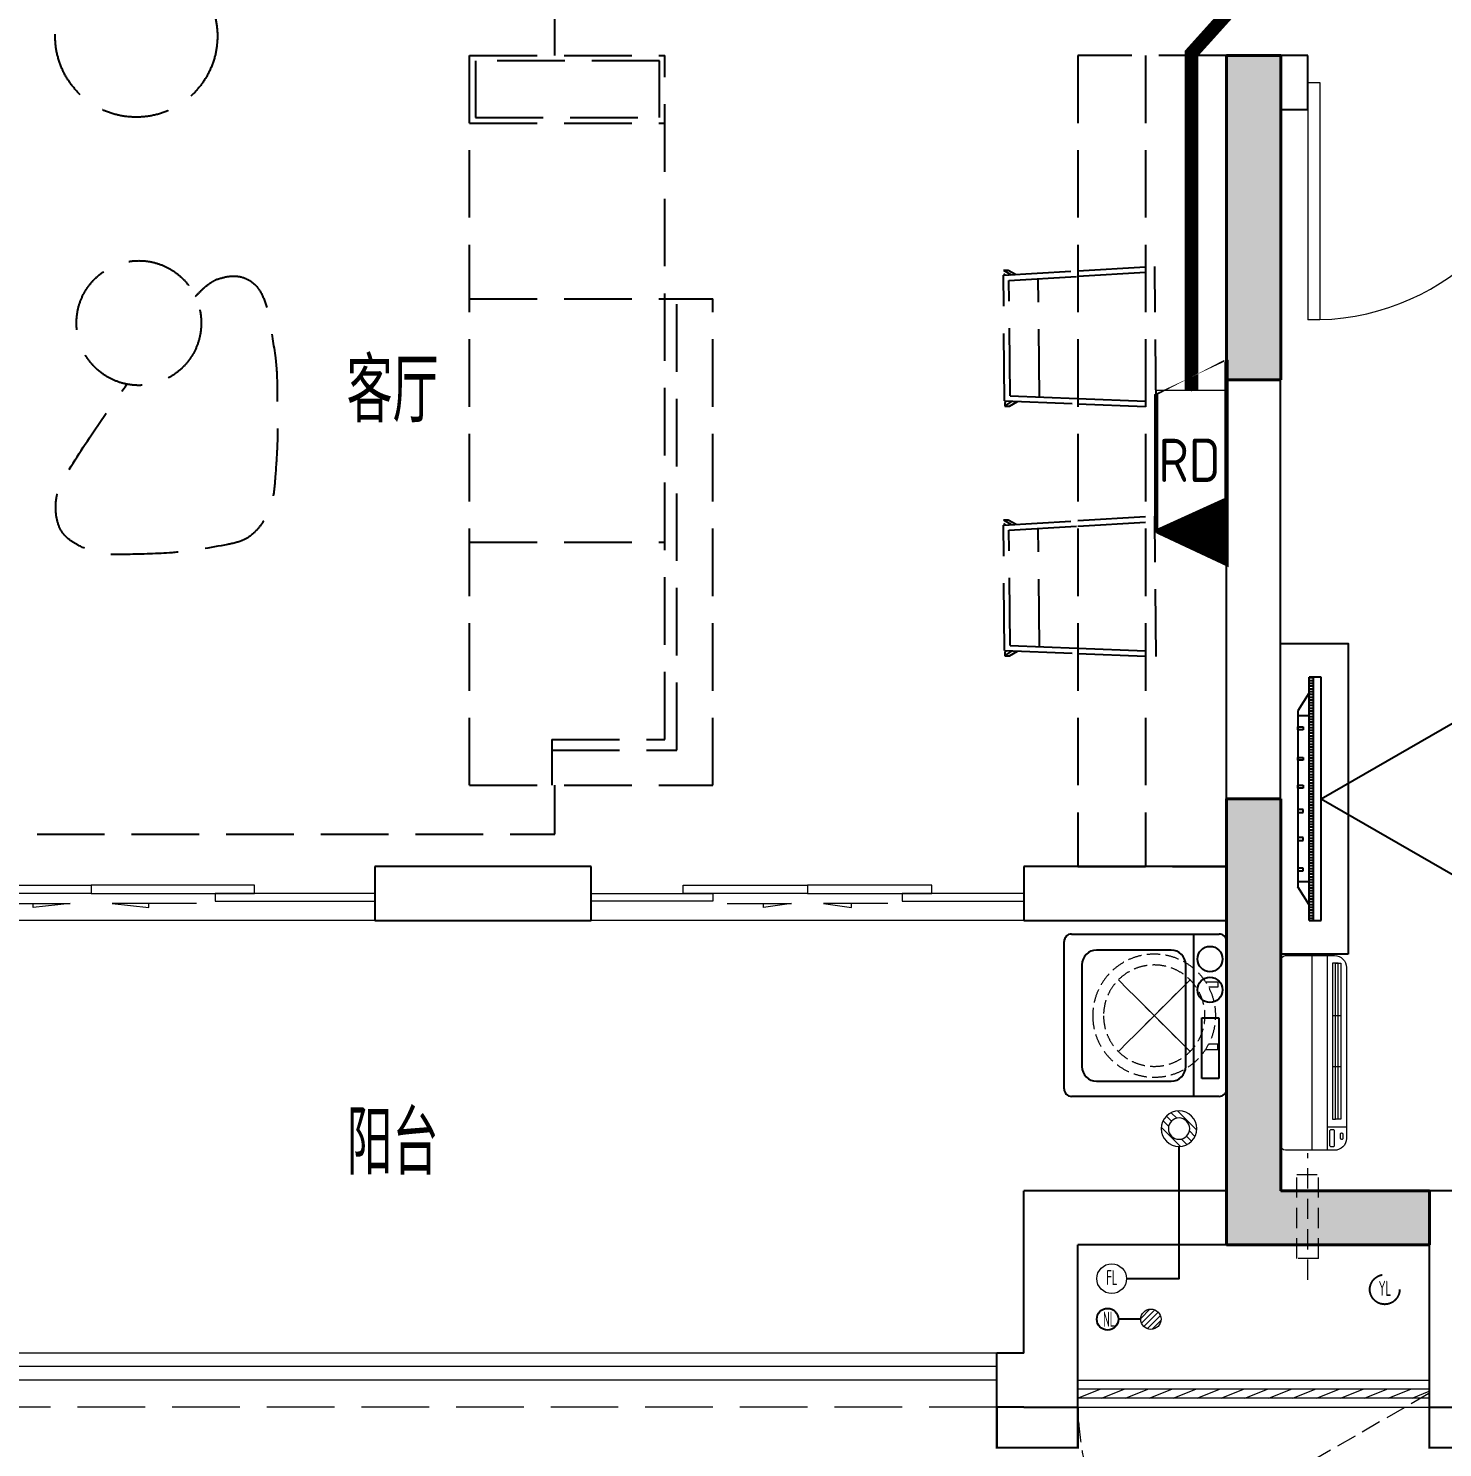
# Model space of a CAD drawing. Extents: x 3753737 to 4713801, y -857380 to 24339.
# Drawn here: x 4499017 to 4504248, y -768696 to -763446 of the extents above; entities that cross this region are included whole.
import ezdxf
from ezdxf.enums import TextEntityAlignment as Align

# ---------------------------------------------------------------- set-up
doc = ezdxf.new("R2010")
doc.units = 0
doc.header["$LTSCALE"] = 1000
doc.header["$MEASUREMENT"] = 0
for name, pattern in [('$1$DASH', [0.35, 0.25, -0.1]), ('A户型$0$DASH', [0.35, 0.25, -0.1]), ('DASH', [0.35, 0.25, -0.1]), ('HIDDEN', [0.375, 0.25, -0.125])]:
    doc.linetypes.add(name, pattern=pattern)
doc.layers.get('0').update_dxf_attribs({"linetype": 'CONTINUOUS'})
for name, color, linetype in [('!!电气', 1, 'CONTINUOUS'), ('3.5方案汇报，与郭总、侯月琴确定户型_t8$0$2020.03.04 -1安徽标准化洋房户型(UA）_t8_t8$0$fur', 252, 'CONTINUOUS'), ('3.5方案汇报，与郭总、侯月琴确定户型_t8$0$2020.03.04 -1安徽标准化洋房户型(UA）_t8_t8$0$FURN', 252, 'CONTINUOUS'), ('5fur', 175, 'CONTINUOUS'), ('LVTRY', 252, 'CONTINUOUS'), ('VPIPE-凝结', 150, 'CONTINUOUS'), ('VPIPE-雨水', 4, 'DASH'), ('WALL', 252, 'CONTINUOUS'), ('WIRE-综合布线', 5, 'DASH')]:
    doc.layers.add(name, color=color, linetype=linetype)
for name, color, linetype, lineweight in [('COLUMN', 252, 'CONTINUOUS', 40), ('EQUIP-消防', 3, 'CONTINUOUS', 20), ('EQUIP_地漏', 7, 'CONTINUOUS', 18), ('PUB_HATCH', 8, 'CONTINUOUS', 9), ('PUB_TEXT', 7, 'CONTINUOUS', 20), ('VPIPE-废水', 31, 'TG_F', 18), ('WINDOW', 146, 'CONTINUOUS', 20), ('平面-栏杆', 56, 'CONTINUOUS', 15), ('平面-看线', 252, 'CONTINUOUS', 15), ('平面-空调室内机', 176, 'CONTINUOUS', 9), ('平面-空调预留孔', 252, 'CONTINUOUS', 15), ('粉刷', 251, 'CONTINUOUS', 9)]:
    doc.layers.add(name, color=color, linetype=linetype, lineweight=lineweight)
doc.styles.get("Standard").update_dxf_attribs({"font": 'gbenor.shx', "bigfont": 'gbcbig.shx'})
doc.styles.add('TG_LINETYPE', font='SIMPLEX', dxfattribs={"width": 0.8, "height": 3, "bigfont": 'HZTXT'})
doc.linetypes.add('TG_F', pattern='A,2,-0.3,["F",TG_LINETYPE,S=0.1,R=0,X=-0.23,Y=-0.15],0', length=2.3)

# ---------------------------------------------------------------- blocks, each defined once
blk = doc.blocks.new('GFDGFSDFGD')
at = {"layer": 'PUB_HATCH'}
for points in [[(454816.6362339624, 368723.7167763724), (454816.6362308792, 367523.7257141294), (455016.6362343028, 367523.7239626549), (455016.6362342408, 368723.7167764931)], [(455566.6242600596, 364323.7167685809), (455566.6242600596, 364523.7167686031), (455016.6362331249, 364523.716768596), (455016.6362338481, 365973.7087143213), (454816.6362338791, 365973.7087143213), (454816.6362331249, 364323.716768596)]]:
    blk.add_hatch(color=256, dxfattribs=at).paths.add_polyline_path(points)
at = {"layer": 'COLUMN', "color": 252}
for p, q in [((454816.6362339624, 368723.7167763724), (454816.6362308792, 367523.7257141294)), ((455016.6362342408, 368723.7167764931), (454816.6362339624, 368723.7167763724)), ((455016.6362343028, 367523.7239626549), (455016.6362342408, 368723.7167764931)), ((454816.6362308792, 367523.7257141294), (455016.6362343028, 367523.7239626549)), ((455016.6362338481, 365973.7087143213), (454816.6362338791, 365973.7087143213)), ((454816.6362338791, 365973.7087143213), (454816.6362331249, 364323.716768596)), ((455016.6362331249, 364523.716768596), (455016.6362338481, 365973.7087143213)), ((455566.6242600596, 364523.7167686031), (455016.6362331249, 364523.716768596)), ((455566.6242600596, 364323.7167685809), (455566.6242600596, 364523.7167686031)), ((454816.6362331249, 364323.716768596), (455566.6242600596, 364323.7167685809))]:
    blk.add_line(p, q, dxfattribs=at)
blk = doc.blocks.new('dongkong')
at = {"layer": '平面-空调预留孔', "color": 8, "linetype": 'HIDDEN', "ltscale": 0.3}
for p, q in [((-603796.0415180789, 210899.900060961), (-603796.0415180789, 210431.4859232727)), ((-603836.0415180789, 210820.9630630909), (-603836.0415180789, 210510.8096162414)), ((-603836.0415180789, 210820.9630630909), (-603756.0415180789, 210820.9630630909)), ((-603756.0415180789, 210820.9630630909), (-603756.0415180789, 210510.8096162414))]:
    blk.add_line(p, q, dxfattribs=at)
blk.add_lwpolyline([(-603756.0415180789, 210510.8096162414), (-603836.0415180789, 210510.8096162414)], dxfattribs=at)
blk = doc.blocks.new('A$C001338C2')
at = {"color": 8}
for p, q in [((844.9999883423079, 303.6000072514144), (54.99998834231155, 303.6000543390692)), ((109.0525457565491, 214.7673082745569), (109.0525510513944, 303.6000511174025)), ((-1.49359439092e-05, 248.6000576173246), (-2.84423585981e-05, 22.0000576172315)), ((899.9999715576414, 22.00000397306576), (899.9999850640525, 248.6000039731589)), ((21.99997024633922, 5.63059293199e-05), (877.9999702463392, 5.2843679441e-06))]:
    blk.add_line(p, q, dxfattribs=at)
at = {"color": 8, "lineweight": 5}
for p, q in [((864.5756734352908, 278.6904651548975), (144.4768629888749, 278.6905080761171)), ((144.4768629888749, 278.6905080761171), (144.4768622188567, 265.7722729386405)), ((387.0097734353949, 278.6904936200444), (144.4768629888749, 278.6905080761171)), ((144.4768629888749, 278.6905080761171), (144.4768614488676, 252.8539829386973)), ((144.4768622188567, 265.7722729386405), (864.5756726653053, 265.772230017421)), ((387.0097711254275, 239.935678482565), (387.0097734353949, 278.6904936200444)), ((864.5756734352908, 278.6904651548975), (622.0427234354138, 278.6904796109884)), ((622.0427234354138, 278.6904796109884), (622.04272112545, 239.935664473509)), ((864.5756718953162, 252.8539400174777), (864.5756734352908, 278.6904651548975)), ((864.5756726653053, 265.772230017421), (864.5756711253525, 239.9356500174181)), ((899.9999830474662, 214.7672611304297), (-1.69525337697e-05, 214.7673147745954)), ((144.4768606789075, 239.9356929386377), (144.4768614488676, 252.8539829386973)), ((144.4768614488676, 252.8539829386973), (864.5756718953162, 252.8539400174777)), ((864.5756711253525, 239.9356500174181), (144.4768606789075, 239.9356929386377)), ((622.04272112545, 239.935664473509), (387.0097711254275, 239.935678482565)), ((899.9999787804518, 143.1781611304468), (-2.12195482163e-05, 143.1782147746126))]:
    blk.add_line(p, q, dxfattribs=at)
at = {"color": 8}
for points in [[(73.08482630450817, 275.0144977724194), (56.77886350143308, 275.0144987443309, -0.414213562373095), (51.27886382925863, 280.5144990721565), (51.27886400034913, 283.3844664433818, -0.414213562373095), (56.77886432817468, 288.8844661155563), (73.08482713124977, 288.8844651436448, -0.4142135623732024), (78.58482680342422, 283.3844648158192), (78.58482663233372, 280.5144974445939, -0.414213562373095)], [(89.24090579471158, 226.3562818807586), (22.19125331861505, 226.3562858772129, -0.414213562372504), (16.6912536464406, 231.8562862050385), (16.69125431894281, 243.1390318179401, -0.414213562373095), (22.19125464676836, 248.6390314901146), (89.24090712286488, 248.6390274936603, -0.414213562373095), (94.74090679503934, 243.1390271658347), (94.74090612253713, 231.8562815529331, -0.414213562373095)]]:
    blk.add_lwpolyline(points, format="xyb", close=True, dxfattribs=at)
for centre, radius, start, end in [((54.99998506405609, 248.6000543390692), 55.0000000000001, 89.99999658490542, 179.9999965849054), ((844.9999850640525, 248.6000072514144), 55.0000000000001, 359.9999965849054, 89.99999658490542), ((21.9999715576414, 22.00005630592932), 22.00000000000004, 179.9999965849054, 269.9999965849054), ((877.9999715576414, 22.00000528436794), 22.00000000000004, 269.9999965849054, 359.9999965849054)]:
    blk.add_arc(centre, radius, start, end, dxfattribs=at)
blk = doc.blocks.new('$TwtSys$00000141')
at = {"color": 252}
for p, q in [((-47.09803151780761, 3.836055847277748), (-5.041545145413693, 45.89254221967349)), ((-47.09803151780761, 3.836055847277748), (-5.041545145413693, 45.89254221967349)), ((-43.60958444554853, -17.52724007043071), (17.52724007042889, 43.60958444554853)), ((-43.60958444554853, -17.52724007043071), (17.52724007042889, 43.60958444554853)), ((-33.23401871576607, -33.23401871577153), (33.23401871576607, 33.23401871576425)), ((-33.23401871576607, -33.23401871576971), (33.23401871576607, 33.23401871576425)), ((-16.17805684451741, -43.53063328177632), (43.79137317708955, 16.43879673983065)), ((-16.17805684451741, -43.53063328177632), (43.79137317708955, 16.43879673983247)), ((5.715553844029273, -46.12975947626182), (46.12974035062325, -5.715572969671484)), ((5.715553844029273, -46.12975947626182), (46.12974035062325, -5.715572969671484))]:
    blk.add_line(p, q, dxfattribs=at)
blk.add_circle((0, -1.818989403545856e-12), 47, dxfattribs=at)
blk.add_circle((0, -1.818989403545856e-12), 47, dxfattribs=at)
blk = doc.blocks.new('RECTANG')
for p, q in [((1.00000000000004, 1.00000000000004), (0, 1.00000000000004)), ((0, 1.00000000000004), (0, 0)), ((1.00000000000004, 0), (1.00000000000004, 1.00000000000004)), ((0, 0), (1.00000000000004, 0))]:
    blk.add_line(p, q)
blk = doc.blocks.new('洗衣机')
at = {"layer": 'LVTRY'}
for p, q in [((3791567.361739737, 243472.1311109139), (3791020.978428917, 243472.1311109139)), ((3791116.547650196, 243472.1311109139), (3791116.547650196, 242871.5050683203)), ((3790993.746954995, 243444.5237557961), (3790993.746954995, 242899.1124234381)), ((3791198.977629842, 243412.6941587822), (3791474.884451542, 243412.6941587822)), ((3791594.59321366, 242899.1124234381), (3791594.59321366, 243444.5237557961)), ((3791145.054954439, 242982.4807401235), (3791145.054954439, 243358.0271784722)), ((3791528.807126945, 243358.0271784722), (3791528.807126945, 242982.4807401235)), ((3791474.884451542, 242927.8137598135), (3791198.977629842, 242927.8137598135)), ((3791020.978428917, 242871.5050683203), (3791567.361739737, 242871.5050683203))]:
    blk.add_line(p, q, dxfattribs=at)
at = {"layer": 'LVTRY', "extrusion": (0, 0, -1)}
for centre, major_axis, ratio, start_param, end_param in [((3791020.978428917, 243444.5237557961), (-1.908531711022078e-08, 27.60735511779785), 0.9863847444471043, -1.570796326112996, 7.008549296472211e-10), ((3791567.361739737, 243444.5237557961), (-5.264563262736361e-09, 27.60735511779785), 0.9863847444471043, 1.933262439024475e-10, 1.570796326982994), ((3791055.147302595, 243379.8474220779), (-1.532403957494624e-08, 46.92390957762836), 0.9863847444493448, 3.141592653920872, 9.424777961100459), ((3791198.977629842, 243358.0271784722), (4.764609934498854e-09, 54.66698031005217), 0.9863847444472746, 4.712388980298719, 6.283185307091227), ((3791474.884451542, 243358.0271784722), (-4.76474120185596e-09, 54.66698031005217), 0.9863847444472746, 8.836242848531128e-11, 1.57079632688087), ((3791055.147302595, 243265.6659087724), (-1.532403957494624e-08, 46.92390957762836), 0.9863847444493448, 3.141592653920872, 9.424777961100459), ((3791198.977629842, 242982.4807401235), (-6.265914279833452e-09, 54.66698031005218), 0.9863847444472746, 3.141592653705994, 4.712388980497749), ((3791474.884451542, 242982.4807401235), (6.265651745155644e-09, 54.66698031005217), 0.986384744447275, 1.570796326681842, 3.141592653473596), ((3791020.978428917, 242899.1124234381), (1.908525212675288e-08, 27.60735511779785), 0.9863847444471043, 3.14159265288894, 4.712388979702792), ((3791567.361739737, 242899.1124234381), (5.264433297526799e-09, 27.60735511779784), 0.9863847444471044, 1.570796326606803, 3.141592653396471)]:
    blk.add_ellipse(centre, major_axis=major_axis, ratio=ratio, start_param=start_param, end_param=end_param, dxfattribs=at)
at = {"layer": 'LVTRY', "xscale": 63.25620569481588, "yscale": 224.5369532744355, "zscale": 64.12934308941763, "rotation": 180}
blk.add_blockref('RECTANG', (3791085.200501846, 243162.4333077016), dxfattribs=at)
blk = doc.blocks.new('$TwtSys$00000543')
at = {"color": 252}
for p, q in [((-93.61191613507253, -8.532828222891112), (8.532828222720127, 93.61191613524352)), ((12.46562189858378, 55.00516585458899), (41.70321270589193, 84.24275666206813)), ((-8.532828222720127, -93.61191613524352), (93.6119161354145, 8.532828222891112)), ((39.88082245889382, 39.88082245889382), (66.46803743171768, 66.46803743154669)), ((55.00516585475998, 12.46562189841279), (84.24275666206813, 41.70321270589193)), ((-84.24275666206813, -41.70321270589193), (-55.00516585475998, -12.46562189841279)), ((-66.46803743308556, -66.46803743308556), (-39.88082245889382, -39.88082245889382)), ((-41.70321270589193, -84.24275666206813), (-12.46562189824181, -55.00516585458899))]:
    blk.add_line(p, q, dxfattribs=at)
for radius in [94, 56.4]:
    blk.add_circle((0, 0), radius, dxfattribs=at)
blk = doc.blocks.new('dnfhfn')
at = {"color": 252, "linetype": '$1$DASH', "ltscale": 0.2}
for p, q in [((101.8984962723892, 462.7393775836269, -2.359636360997379e-09), (121.8984962723892, 462.7393775836269, -2.359636360997379e-09)), ((101.8984962723892, 417.1853479389541, -2.359636360997379e-09), (101.8984962723892, 462.7393775836269, -2.359636360997379e-09)), ((121.8984962723892, 462.7393775836269, -2.359636360997379e-09), (121.8984962723892, 429.0058331504954, -2.359636360997379e-09)), ((353.1017998967993, 462.7393775836269, -2.359636360997379e-09), (333.1017998967993, 462.7393775836269, -2.359636360997379e-09)), ((333.1017998967993, 462.7393775836269, -2.359636360997379e-09), (333.1017998967993, 429.0058331504954, -2.359636360997379e-09)), ((353.1017998967993, 417.1853479389541, -2.359636360997379e-09), (353.1017998967993, 462.7393775836269, -2.359636360997379e-09))]:
    blk.add_line(p, q, dxfattribs=at)
at = {"color": 252, "linetype": '$1$DASH', "ltscale": 0.2, "elevation": -2.359636360997379e-09}
for points in [[(94.91774319857359, 360.0825529289432), (94.91774319857359, 360.0825529289432), (360.0827860850841, 94.91750992601737), (360.0827860850841, 94.91750992601737)], [(360.0827861726284, 360.0825529010035), (94.91774310916662, 94.91750995395705), (94.91774310916662, 94.91750995395705), (360.0827861726284, 360.0825529010035)]]:
    blk.add_lwpolyline(points, close=True, dxfattribs=at)
at = {"color": 252, "linetype": '$1$DASH', "ltscale": 0.2}
for radius in [227.5000000426377, 187.5000000426377]:
    blk.add_circle((227.5002646408975, 227.5000314274803, -2.359636360997379e-09), radius, dxfattribs=at)
blk = doc.blocks.new('FGDGDGRDGRRD')
at = {"layer": '5fur', "color": 252, "linetype": 'A户型$0$DASH'}
for p, q in [((426049.6983423656, 366458.3318143099), (426049.6983423656, 366694.7895636196)), ((425734.9180080174, 363758.3318143099), (425734.9180080174, 366458.3318143099)), ((425734.9180080174, 366458.3318143099), (426457.1402302397, 366458.3318143099)), ((426437.1402302397, 366438.3318143099), (425757.1402302397, 366438.3318143099)), ((425757.1402302397, 366438.3318143099), (425757.1402302397, 366228.3318143099)), ((426437.1402302397, 366228.3318143099), (426437.1402302397, 366438.3318143099)), ((426457.1402302397, 363928.3318143107), (426457.1402302397, 366458.3318143099)), ((428534.8212053912, 366458.3318143099), (427984.8212053226, 366458.3318143099)), ((427984.8212053226, 366458.3318143099), (427984.8212053349, 363458.3318215524)), ((428234.8212054023, 366458.3318143099), (428234.8212052924, 363458.3318215585)), ((428534.8212054035, 363458.3318215524), (428534.8212053912, 366458.3318143099)), ((425734.9180080174, 366208.3318143099), (426457.1402302397, 366208.3318143099)), ((425757.1402302397, 366228.3318143099), (426437.1402302397, 366228.3318143099)), ((427984.8212053294, 365661.3506581786), (428269.4946724803, 365678.2163108966)), ((428274.5861164507, 365158.0915636655), (428269.4946724803, 365678.2163108966)), ((427709.1920051184, 365664.3178156393), (427726.493164704, 365664.4871747887)), ((427709.1920051184, 365664.3178156393), (427737.4564601207, 365646.6953833841)), ((427709.3251775543, 365650.713368722), (427716.2035708931, 365645.4362430337)), ((427709.3807916195, 365645.0320233258), (427984.8212053294, 365661.3506581783)), ((427713.9299557426, 365180.3047565126), (427709.3807916195, 365645.0320233258)), ((427726.493164704, 365664.4871747887), (427756.5219214429, 365647.8249282364)), ((427729.5661644326, 365626.1928483413), (427984.8212053294, 365641.3155885022)), ((427733.742666619, 365199.5354683411), (427729.5661644326, 365626.1928483413)), ((427842.2229839671, 365195.237478988), (427837.9415570608, 365632.6136143988)), ((427984.8212053294, 365641.3155885027), (428269.6906799006, 365658.1928538021)), ((425734.9180080174, 365558.33181431), (426634.9180080174, 365558.3318143099)), ((426501.5846746843, 363888.3318143107), (426501.5846746843, 365558.33181431)), ((426634.9180080174, 363758.3318143099), (426634.9180080174, 365558.33181431)), ((427733.742666619, 365199.5354683411), (427984.8212053294, 365189.587738535)), ((427713.9299557426, 365180.3047565126), (427984.8212053294, 365169.5720472526)), ((427713.9855698082, 365174.6234111169), (427720.7593405587, 365180.0341763387)), ((427713.9855698082, 365174.6234111169), (427714.1187422439, 365161.018964201)), ((427714.1187422439, 365161.018964201), (427742.0328059828, 365179.1913217984)), ((427714.1187422439, 365161.018964201), (427731.41990183, 365161.1883233499)), ((427731.41990183, 365161.1883233499), (427761.1167257215, 365178.4352170432)), ((427984.8212053294, 365189.5877385359), (428274.3901090292, 365178.1150207596)), ((427984.8212053294, 365169.5720472525), (428274.5861164507, 365158.0915636655)), ((427709.1920051184, 364740.5712377088), (427726.493164704, 364740.7405968583)), ((427709.1920051184, 364740.5712377088), (427737.4564601207, 364722.9488054537)), ((427709.3251775543, 364726.9667907915), (427716.2035708931, 364721.6896651033)), ((427709.3807916195, 364721.2854453953), (427984.8212053294, 364737.6040802478)), ((427726.493164704, 364740.7405968583), (427756.5219214429, 364724.078350306)), ((427984.8212053294, 364737.6040802481), (428269.4946724803, 364754.4697329662)), ((427984.8212053294, 364717.5690105723), (428269.6906799006, 364734.4462758717)), ((428274.5861164507, 364234.3449857351), (428269.4946724803, 364754.4697329662)), ((427713.9299557426, 364256.5581785822), (427709.3807916195, 364721.2854453953)), ((427729.5661644326, 364702.4462704108), (427984.8212053294, 364717.5690105718)), ((427733.742666619, 364275.7888904106), (427729.5661644326, 364702.4462704108)), ((427842.2229839671, 364271.4909010576), (427837.9415570608, 364708.8670364683)), ((425734.9180080174, 364658.33181431), (426457.1402302397, 364658.33181431)), ((427713.9299557426, 364256.5581785822), (427984.8212053294, 364245.8254693222)), ((427713.9855698082, 364250.8768331864), (427720.7593405587, 364256.2875984082)), ((427714.1187422439, 364237.2723862705), (427742.0328059828, 364255.4447438679)), ((427731.41990183, 364237.4417454195), (427761.1167257215, 364254.6886391127)), ((427733.742666619, 364275.7888904106), (427984.8212053294, 364265.8411606045)), ((427984.8212053294, 364265.8411606054), (428274.3901090292, 364254.3684428292)), ((427713.9855698082, 364250.8768331864), (427714.1187422439, 364237.2723862705)), ((427714.1187422439, 364237.2723862705), (427731.41990183, 364237.4417454195)), ((427984.8212053294, 364245.825469322), (428274.5861164507, 364234.3449857351)), ((426039.5560717519, 363928.3318143102), (426457.1402302397, 363928.3318143107)), ((426039.5560717519, 363928.3318143102), (426039.556071752, 363758.3318143102)), ((426039.5560717519, 363888.3318143102), (426501.5846746843, 363888.3318143107)), ((425734.9180080174, 363758.3318143099), (426634.9180080174, 363758.3318143109)), ((426049.6983423656, 363577.0923014557), (426049.6983423656, 363758.3318143103)), ((423434.8200739012, 363577.0923014557), (426049.6983423656, 363577.0923014557)), ((427984.8212053349, 363458.3318215524), (428534.8212054035, 363458.3318215524))]:
    blk.add_line(p, q, dxfattribs=at)
for centre, radius in [((424502.0134238977, 366530.0506563338), 300), ((424511.4479092098, 365468.5234754253), 230.6714273567311)]:
    blk.add_circle(centre, radius, dxfattribs=at)
for points, knots in [([(424797.2298210484, 365629.3571469117), (424813.8215875772, 365634.4327031028), (424845.1648941085, 365644.0208752387), (424899.5909350377, 365641.1877883566), (424947.8651239275, 365610.5507423229), (424986.3935171647, 365538.2348239045), (425001.5937538784, 365431.0012000991), (425024.9774732286, 365302.0336283622), (425021.3640025124, 365163.071307821), (425026.4438606695, 365033.5199717271), (425016.71093652, 364915.958368135), (425010.5961811893, 364812.7175308875), (424972.9785221792, 364725.619070674), (424910.4226639806, 364663.4576076721), (424795.2015630154, 364640.2680874573), (424655.824411792, 364616.2209517076), (424495.2746287155, 364613.2890250663), (424373.3740136313, 364609.6557998504), (424289.6180201004, 364642.4093416982), (424219.4906077468, 364687.5183732506), (424200.6190434151, 364767.1138412645), (424207.890028057, 364851.0756834171), (424274.9082893424, 364963.0721668371), (424362.4720300929, 365095.131765109), (424435.5746744126, 365199.3461717183), (424467.5055261573, 365242.0761871429)], [6220.354956218814, 6220.354956218814, 6220.354956218814, 6220.354956218814, 6328.248443838226, 6424.175245595944, 6551.938255709581, 6664.444536856164, 6925.611536183584, 7222.839724767568, 7482.686158868067, 7791.452208519884, 8032.235501273752, 8220.61341494601, 8433.33167569502, 8613.332230391617, 8743.051056148313, 9155.054309352498, 9500.513737276147, 9749.309695314394, 9902.883189716356, 10060.11775411601, 10246.16030108694, 10376.20553637998, 10582.08208735897, 11043.08233770124, 11376.1153278069, 11376.1153278069, 11376.1153278069, 11376.1153278069]), ([(424720.4075613836, 365566.2228672465), (424728.969586823, 365575.5523893876), (424748.0505615731, 365595.0471747936), (424773.6785829323, 365616.7342261217), (424791.8904356024, 365626.495359382), (424797.2298210484, 365629.3571469117)], [6012.273465830968, 6012.273465830968, 6012.273465830968, 6012.273465830968, 6091.375199959539, 6182.540427083472, 6220.354956218814, 6220.354956218814, 6220.354956218814, 6220.354956218814])]:
    blk.add_open_spline(points, degree=3, knots=knots, dxfattribs=at)
blk = doc.blocks.new('3.5方案汇报，与郭总、侯月琴确定户型_t8$0$2020.03.04 -1安徽标准化洋房户型(UA）_t8_t8$0$sdfgsdfgsdfg')
at = {"layer": '3.5方案汇报，与郭总、侯月琴确定户型_t8$0$2020.03.04 -1安徽标准化洋房户型(UA）_t8_t8$0$FURN'}
h = blk.add_hatch(dxfattribs=at)
h.set_pattern_fill('ANSI31', color=256, scale=100, angle=225, style=0)
h.set_pattern_definition([(360, (-130272.1253712806, -44238.08861426391), (4.000000000000001e-15, 9.152000002052633), [])])
h.paths.add_polyline_path([(-68957.79749128432, -54984.28760824916), (-68957.79749128432, -54178.91160806853), (-68972.00357232452, -54178.91160806853), (-68972.00357232452, -54984.28760824916)])
for p, q in [((-68997.53502674983, -54581.59960815882), (-70393.88986594346, -53775.41376586619)), ((-68957.79749128432, -54178.91160806853), (-68997.53502674983, -54178.91160806853)), ((-68997.53502674983, -54178.91160806853), (-68997.53502674983, -54984.28760824916)), ((-68972.00357232452, -54178.91160806853), (-68972.00357232452, -54984.28760824916)), ((-68957.79749128432, -54178.91160806853), (-68957.79749128432, -54984.28760824916)), ((-68957.79749128432, -54230.77538025462), (-68920.03037832933, -54290.48807915693)), ((-68957.79749128432, -54306.47667307929), (-68920.03037832933, -54306.47667307929)), ((-68920.03037832933, -54872.71113716076), (-68920.03037832933, -54290.48807915693)), ((-68937.59503988666, -54343.05047872105), (-68937.59503988666, -54352.61863628913)), ((-68920.03037832933, -54343.05047872105), (-68937.59503988666, -54343.05047872105)), ((-68937.59503988666, -54352.61863628913), (-68920.03037832933, -54352.61863628913)), ((-68920.03037832933, -54352.61863628913), (-68920.03037832933, -54343.05047872105)), ((-68937.59503988666, -54444.23015367643), (-68937.59503988666, -54453.79831124451)), ((-68920.03037832933, -54444.23015367643), (-68937.59503988666, -54444.23015367643)), ((-68920.03037832933, -54453.79831124451), (-68920.03037832933, -54444.23015367643)), ((-68937.59503988666, -54453.79831124451), (-68920.03037832933, -54453.79831124451)), ((-68937.59503988666, -54536.4461206969), (-68937.59503988666, -54546.01427826498)), ((-68920.03037832933, -54536.4461206969), (-68937.59503988666, -54536.4461206969)), ((-68920.03037832933, -54546.01427826498), (-68920.03037832933, -54536.4461206969)), ((-68997.53502674983, -54581.59960815887), (-70393.88986594346, -55387.78545045173)), ((-68937.59503988666, -54546.01427826498), (-68920.03037832933, -54546.01427826498)), ((-68937.59503988666, -54626.75309562082), (-68937.59503988666, -54617.18493805271)), ((-68937.59503988666, -54617.18493805271), (-68920.03037832933, -54617.18493805271)), ((-68920.03037832933, -54626.75309562082), (-68937.59503988666, -54626.75309562082)), ((-68920.03037832933, -54617.18493805271), (-68920.03037832933, -54626.75309562082)), ((-68937.59503988666, -54718.96906264129), (-68937.59503988666, -54709.40090507318)), ((-68937.59503988666, -54709.40090507318), (-68920.03037832933, -54709.40090507318)), ((-68920.03037832933, -54718.96906264129), (-68937.59503988666, -54718.96906264129)), ((-68920.03037832933, -54709.40090507318), (-68920.03037832933, -54718.96906264129)), ((-68937.59503988666, -54820.14873759664), (-68937.59503988666, -54810.58058002857)), ((-68937.59503988666, -54810.58058002857), (-68920.03037832933, -54810.58058002857)), ((-68920.03037832933, -54820.14873759664), (-68937.59503988666, -54820.14873759664)), ((-68920.03037832933, -54810.58058002857), (-68920.03037832933, -54820.14873759664)), ((-68957.79749128432, -54856.72254323841), (-68920.03037832933, -54856.72254323841)), ((-68957.79749128432, -54932.42383606308), (-68920.03037832933, -54872.71113716076)), ((-68997.53502674983, -54984.28760824916), (-68957.79749128432, -54984.28760824916))]:
    blk.add_line(p, q, dxfattribs=at)
blk = doc.blocks.new('$DorLib2D$00000138')
at = {"color": 0, "linetype": 'Continuous'}
for p, q in [((-0.2875000000003638, -2.13e-14), (-0.2875000000003638, 0.1537753792110692)), ((-0.2875000000003638, 0.1537753792110692), (0, 0.1537753792110692)), ((0, 0.1537753792110976), (0, 7.1e-15)), ((0.2875000000003638, 0.1537753792110692), (0, 0.1537753792110692)), ((0.2875000000003638, -2.13e-14), (0.2875000000003638, 0.1537753792110692)), ((-0.5, -0.139864741756405), (-0.5, -2.13e-14)), ((-0.5, -2.13e-14), (-0.21875, -2.13e-14)), ((0, -2.13e-14), (-0.2875000000003638, -2.13e-14)), ((-0.21875, -2.13e-14), (-0.21875, -0.139864741756405)), ((0, -2.13e-14), (0.2875000000003638, -2.13e-14)), ((0.21875, -2.13e-14), (0.21875, -0.139864741756405)), ((0.5, -2.13e-14), (0.21875, -2.13e-14)), ((0.5, -2.13e-14), (0.5, -0.194552241756405)), ((0.5, -0.139864741756405), (0.5, -2.13e-14)), ((-0.21875, -0.139864741756405), (-0.5, -0.139864741756405)), ((0.21875, -0.139864741756405), (0.5, -0.139864741756405)), ((-0.1856715078083653, -0.1859990653694013), (-0.0370241864184209, -0.1859990653694013)), ((-0.0370241864184209, -0.1859990653694013), (-0.101855674160106, -0.2582593850092678)), ((-0.101855674160106, -0.2582593850092678), (-0.101855674160106, -0.1859990653694013)), ((0.1856715078083653, -0.1859990653694013), (0.0370241864184209, -0.1859990653694013)), ((0.0370241864184209, -0.1859990653694013), (0.101855674160106, -0.2582593850092678)), ((0.101855674160106, -0.2582593850092678), (0.101855674160106, -0.1859990653694013))]:
    blk.add_line(p, q, dxfattribs=at)
blk = doc.blocks.new('$DorLib2D$00000001')
for p, q in [((0.45, 0.9750000000000001), (0.5000000000000002, 0.9750000000000001)), ((0.45, 0), (0.45, 0.9750000000000001)), ((0.5, 0), (0.5, 0.9750000000000001)), ((0.5, 0), (0.45, 0))]:
    blk.add_line(p, q)
at = {"lineweight": 13}
blk.add_arc((0.475, 0), 0.975, 91.4692835813538, 180, dxfattribs=at)
blk = doc.blocks.new('$WINLIB2D$00000039')
at = {"color": 0}
for points in [[(-0.4999999999983409, 0.5000000000445652), (-0.4999999999999964, -0.4999999999999716)], [(0.5000000000016591, 0.4999999999536158), (-0.4999999999983409, 0.5000000000445652)], [(0.4999999999983338, -0.5000000000463842), (0.4999999999999609, 0.4999999999999432)], [(-0.499999999999428, 0.1666666667124446), (0.500000000000572, 0.1666666666205998)], [(-0.3838834764901549, -0.166666666632409), (-0.4479860405916831, 0.1666666667079113)], [(-0.3158924398378069, -0.166666666637866), (-0.3799950039392748, 0.1666666667006353)], [(-0.2479014031851996, -0.166666666645142), (-0.3120039672867243, 0.1666666666951784)], [(-0.1799103665328481, -0.1666666666505989), (-0.2440129306343159, 0.1666666666887977)], [(-0.1119193298802692, -0.1666666666569512), (-0.1760218939817904, 0.1666666666824455)], [(-0.04392829322788927, -0.1666666666633319), (-0.1080308573293216, 0.1666666666760648)], [(0.02406274342471804, -0.1666666666696841), (-0.04003982067680312, 0.1666666666697125)], [(0.09205378007703402, -0.1666666666751411), (0.02795121597557682, 0.1666666666642556)], [(0.1600448167296129, -0.1666666666815217), (0.0959422526280953, 0.1666666666578749)], [(0.2280358533819644, -0.166666666687874), (0.163933289280525, 0.1666666666505989)], [(0.2960268900345753, -0.1666666666942547), (0.231924325933047, 0.1666666666460657)], [(0.3640179266869801, -0.1666666667006069), (0.2999153625854838, 0.166666666639685)], [(0.4320089633395341, -0.1666666667060639), (0.3679063992380058, 0.166666666632409)], [(0.4999999999916831, -0.1666666667115209), (0.4358974358904746, 0.1666666666260568)], [(-0.4518745131427302, -0.1666666666260284), (-0.5000000000072298, 0.08358586507802102)], [(-0.500000000000572, -0.1666666666214951), (0.499999999999428, -0.1666666667124446)], [(0.4999999999983338, -0.5000000000463842), (-0.5000000000016662, -0.4999999999554348)]]:
    blk.add_lwpolyline(points, dxfattribs=at)
blk = doc.blocks.new('A$C1C403CBE')
at = {"color": 252, "const_width": 8}
for points in [[(33349.99999894481, -100.0005226581125), (33349.99999894481, -250.0005226581125), (33649.99999894481, -250.0005226581125), (33649.99999894854, -100.000008954783)], [(34949.99999882933, -100.000522596878), (34949.99999882933, -250.000522596878), (35249.99999882933, -250.000522596878), (35249.99999883305, -100.0000088935485)]]:
    blk.add_lwpolyline(points, dxfattribs=at)
at = {"layer": '3.5方案汇报，与郭总、侯月琴确定户型_t8$0$2020.03.04 -1安徽标准化洋房户型(UA）_t8_t8$0$FURN', "ltscale": 0.3}
blk.add_lwpolyline([(34649.99940751074, 1574.999991312041), (34399.99940605974, 1574.999991312041), (34399.99940605974, 2724.999991312041), (34649.99940751074, 2724.999991312041)], close=True, dxfattribs=at)
at = {"layer": 'VPIPE-凝结', "color": 252, "ltscale": 0.1}
for points in [[(33829.99999896716, 374.99999886367), (34024.10332448408, 374.9999988639029), (34024.10332448315, 864.1999990256736)], [(33882.39999874728, 224.9999893660424), (33799.9999989667, 224.9999911665218)]]:
    blk.add_lwpolyline(points, dxfattribs=at)
at = {"layer": 'VPIPE-凝结', "color": 252}
blk.add_circle((33759.9999989667, 224.9999911665218), 40, dxfattribs=at)
at = {"layer": 'VPIPE-废水', "color": 252}
blk.add_circle((33774.99999896716, 374.9999911665218), 55, dxfattribs=at)
at = {"layer": 'VPIPE-雨水', "color": 252}
blk.add_circle((34784.99999891594, 334.9919383676024), 55, dxfattribs=at)
at = {"layer": 'WALL', "color": 252}
for p, q in [((34199.99999889467, 1899.999998886467), (34199.99999926255, 4899.999998886543)), ((34499.99999941144, 4899.999998880773), (34199.99999926255, 4899.999998886543)), ((34499.9999994076, 4699.999998880774), (34499.99999941144, 4899.999998880773)), ((34399.99999888241, 1799.999998872362), (34399.99999923803, 4699.999998882702)), ((34399.99999923803, 4699.999998882702), (34499.9999994076, 4699.999998880774)), ((31849.90658191264, 1899.99999892977), (31049.99999936204, 1899.999998944509)), ((31049.99999936204, 1899.999998944509), (31049.99999935836, 1699.999998944509)), ((31849.90658190896, 1699.999998929769), (31849.90658191264, 1899.99999892977)), ((34199.99999889467, 1899.999998886467), (33449.90658191265, 1899.999998900288)), ((33449.90658191265, 1899.999998900288), (33449.90658190897, 1699.999998900288)), ((34399.99999891528, 699.9999910991069), (34399.99999888241, 1799.999998887613)), ((31049.99999935836, 1699.999998944509), (31849.90658190896, 1699.999998929769)), ((33449.90658190897, 1699.999998900288), (34199.9999988854, 1699.999998886467)), ((34199.99999891529, 699.9999911151875), (34199.9999988854, 1699.999998886467)), ((34199.99999891529, 699.9999911151875), (33449.99999892138, 699.9999911754908)), ((33449.99999893908, 99.99999581940932), (33449.99999892138, 699.9999911754908)), ((35149.99999892028, 699.9999910388036), (34399.99999891528, 699.9999910991069)), ((34299.99999891023, 499.99999110715), (33649.99999892727, 499.9999911594123)), ((33649.99999894202, 2.832758916326839e-09), (33649.99999892727, 499.9999911594123)), ((34949.99999892836, 499.9999910548845), (34299.99999891023, 499.99999110715)), ((34949.99999895257, -100.0000081955223), (34949.99999892836, 499.9999910548845)), ((33449.99999893908, 99.99999581940932), (33349.99999511777, 99.99999163893509)), ((33350.00000347872, -100.0000083610647), (33349.99999511777, 99.99999163893509)), ((33649.99999894481, -100.0000077747973), (33649.99999894202, 2.677549737484242e-09)), ((33449.99999894481, -100.0000041805907), (33350.00000347872, -100.0000083610647)), ((33449.99999894481, -100.0000077803852), (33449.99999894481, -100.0000041805907)), ((33449.99999894481, -100.0000077803852), (33649.99999894481, -100.0000077747973)), ((34949.99999895257, -100.0000081955223), (35249.99999851687, -100.0000081955223))]:
    blk.add_line(p, q, dxfattribs=at)
at = {"layer": 'WINDOW', "color": 252}
for p, q in [((31049.99999935834, 1699.999998944508), (28949.99999935834, 1699.999998983203)), ((33449.90658190895, 1699.999998900288), (31849.90658190895, 1699.99999892977))]:
    blk.add_line(p, q, dxfattribs=at)
at = {"layer": 'WINDOW', "color": 252, "linetype": 'DASH', "ltscale": 0.3}
blk.add_lwpolyline([(34948.07621029299, -50.00000775209628), (33822.2431853665, -700.0000077552395, -0.1316524976281984), (33648.07621031255, -50.00000774732325)], format="xyb", dxfattribs=at)
at = {"layer": '平面-栏杆', "color": 252}
for points in [[(33349.99999894481, 49.99999167036731), (28699.99999894854, 49.99999012926128)], [(33349.99999894481, -8.328701369464397e-06), (28699.99999894854, -9.870738722383976e-06)]]:
    blk.add_lwpolyline(points, dxfattribs=at)
at = {"layer": '平面-看线', "color": 252}
blk.add_lwpolyline([(33349.99999894481, 99.99999166966882), (28699.99999894854, 99.99999012902845)], dxfattribs=at)
at = {"layer": '平面-看线', "color": 252, "linetype": 'DASH'}
blk.add_lwpolyline([(33349.99999894481, -100.0000083273044), (28699.99998073, -99.99913375091273)], dxfattribs=at)
at = {"color": 252}
blk.add_blockref('GFDGFSDFGD', (-420616.5786992437, -363823.7248326879), dxfattribs=at)
blk.add_blockref('FGDGDGRDGRRD', (-394334.8199112779, -361558.3318272423))
at = {"layer": '3.5方案汇报，与郭总、侯月琴确定户型_t8$0$2020.03.04 -1安徽标准化洋房户型(UA）_t8_t8$0$fur', "xscale": 1.1175, "yscale": 1.1175, "zscale": 1.1175, "rotation": 180}
blk.add_blockref('3.5方案汇报，与郭总、侯月琴确定户型_t8$0$2020.03.04 -1安徽标准化洋房户型(UA）_t8_t8$0$sdfgsdfgsdfg', (-42554.74598488212, -58844.93757080554), dxfattribs=at)
at = {"layer": 'EQUIP_地漏', "color": 252, "xscale": -0.7000000000000001, "yscale": 0.7000000000000001, "zscale": 0.7}
blk.add_blockref('$TwtSys$00000543', (34024.10332448315, 929.9999990256038), dxfattribs=at)
at = {"layer": 'EQUIP_地漏', "color": 252, "xscale": -0.8, "yscale": -0.8, "zscale": 0.8, "rotation": 180}
blk.add_blockref('$TwtSys$00000141', (33919.99999874737, 224.9999893660424), dxfattribs=at)
at = {"layer": 'WINDOW', "color": 252}
for name, p, xscale, yscale, zscale, rotation in [('$DorLib2D$00000001', (34949.99999940954, 4799.999998872129), 900, 900, 900, 179.9999999988986), ('$DorLib2D$00000138', (29999.99999936019, 1799.999998963855), 2100, -200, 2100, 179.9999999989443), ('$DorLib2D$00000138', (32649.90658191079, 1799.999998915029), 1600, -200, 1600, 179.9999999989443), ('$WINLIB2D$00000039', (34299.0381046203, -50.00000777014066), 1299.999999983003, -100, 1299.999999983003, 180)]:
    blk.add_blockref(name, p, dxfattribs=dict(at, xscale=xscale, yscale=yscale, zscale=zscale, rotation=rotation))
at = {"layer": '平面-空调室内机', "color": 252, "ltscale": 0.3, "rotation": 180}
blk.add_blockref('dongkong', (-569295.9448437616, 211270.8096074112), dxfattribs=at)
at = {"layer": '平面-空调预留孔', "color": 252, "xscale": -1, "rotation": 270}
blk.add_blockref('dnfhfn', (33704.90329322359, 1120.346507740323, 2.359636360997379e-09), dxfattribs=at)
at = {"layer": '平面-空调预留孔', "color": 252, "xscale": -0.800000000046565, "yscale": 0.800000000046565, "zscale": 0.800000000046565, "rotation": 269.9999997665698}
blk.add_blockref('A$C001338C2', (34400.19134090561, 850.0000289251329), dxfattribs=at)
at = {"layer": '粉刷', "color": 252, "xscale": -1}
blk.add_blockref('洗衣机', (3825193.746953741, -241822.4011829091), dxfattribs=at)
at = {"layer": 'PUB_TEXT', "color": 252}
for s, p in [('客厅', (30944.96136961365, 3542.482632570784)), ('阳台', (30944.96136961365, 759.2936258214759))]:
    blk.add_text(s, height=236.3120567375886, dxfattribs=at).set_placement(p)
at = {"layer": 'PUB_TEXT', "color": 252, "width": 0.6}
for s, p in [('FL', (33755.20572720281, 351.1597894568216)), ('YL', (34762.40572715206, 311.1517366578935)), ('NL', (33743.19999874606, 196.9999893659902))]:
    blk.add_text(s, height=56.00000000000001, dxfattribs=at).set_placement(p)
blk = doc.blocks.new('$equip$00002771')
for p, q in [((-0.6500000000087311, 0.6500000000014552), (-0.6500000000087311, 0)), ((0.6500000000087311, 0.6500000000014552), (-0.6500000000087311, 0.6500000000014552)), ((0.6500000000087311, 0), (0.6500000000087311, 0.6500000000014552)), ((-0.6500000000087311, 0), (0.6500000000087311, 0))]:
    blk.add_line(p, q)
at = {"const_width": 0.04}
blk.add_lwpolyline([(-0.6500000000087311, 0.6500000000014552), (-0.6500000000087311, 0), (0.6500000000087311, 0), (0.6500000000087311, 0.6500000000014552), (-0.6500000000087311, 0.6500000000014552), (-0.6500000000087311, 0)], dxfattribs=at)
for p in [(0, 0.6500000000014552), (-0.6500000000087311, 0.3250000000007276), (0.6500000000087311, 0.3250000000007276), (0, 0)]:
    blk.add_point(p)
at = {"color": 7}
blk.add_attdef('$TEXT$', text='', height=0.4, dxfattribs=at).set_placement((0.006237997862626798, 0.3429758970196417), align=Align.MIDDLE_CENTER)
at = {"color": 7, "flags": 1}
for tag, height, p in [('B', 0.4, (0.9046029297314817, 0.2456043182446592)), ('A', 2e-05, (0, 0))]:
    blk.add_attdef(tag, text='', height=height, dxfattribs=at).set_placement(p, align=Align.MIDDLE_CENTER)

msp = doc.modelspace()

# ---------------------------------------------------------------- linework, layer by layer
at = {"layer": 'WIRE-综合布线', "color": 4, "const_width": 50}
msp.add_lwpolyline([(4503318.631178562, -764786.4743212189), (4503318.631178562, -763539.1057438122), (4506104.336049659, -760445.3423868318), (4507299.140437255, -760445.3423868318)], dxfattribs=at)

# ---------------------------------------------------------------- block references
at = {"layer": '!!电气'}
msp.add_blockref('A$C1C403CBE', (4469248.631777539, -768446.4743201078), dxfattribs=at)
at = {"layer": 'EQUIP-消防', "color": 6}
ref = msp.add_blockref('$equip$00002771', (4503448.631178563, -765046.4743212217), dxfattribs=dict(at, xscale=400, yscale=400, zscale=400, rotation=90.00000000024009))
ref.add_attrib('$TEXT$', 'RD', dxfattribs={"layer": '0', "color": 7, "height": 160}).set_placement((4503311.440819755, -765043.9791220773), align=Align.MIDDLE_CENTER)

doc.saveas('drawing.dxf')
